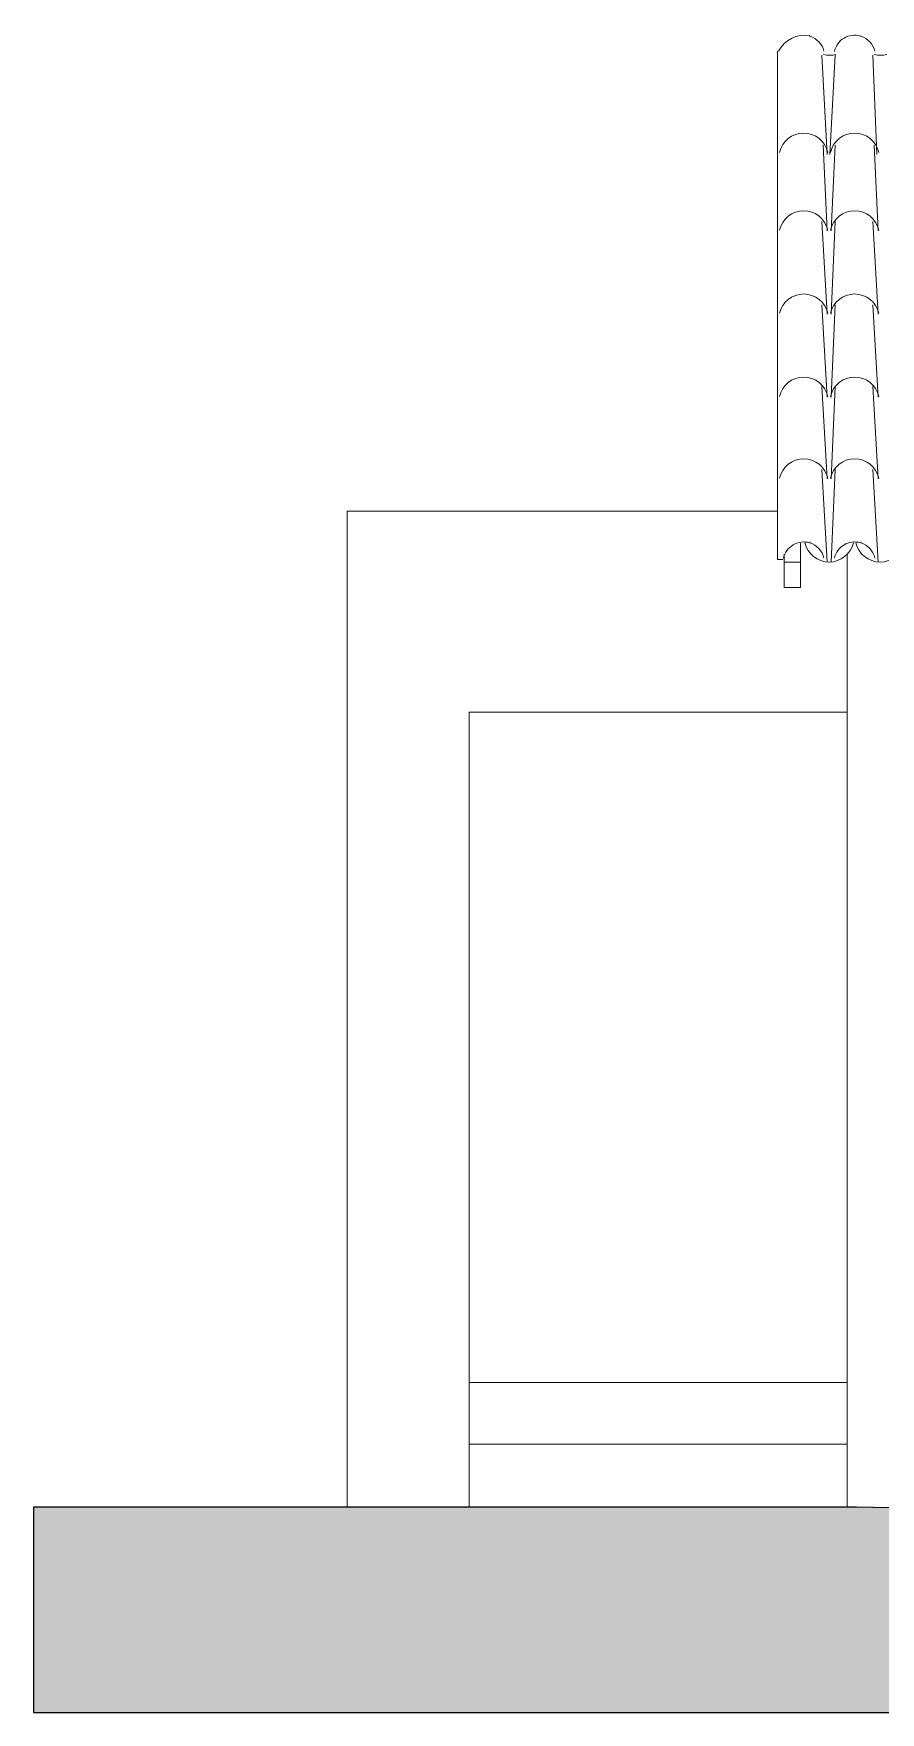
# Model space of a CAD drawing. Header units: millimetres. Extents: x 8329 to 21574, y -433 to 4921.
# Drawn here: x 8329 to 11026, y -424 to 4921 of the extents above; entities that cross this region are included whole.
import ezdxf

# ---------------------------------------------------------------- set-up
doc = ezdxf.new("R2010")
doc.units = ezdxf.units.MM
for name, color, linetype, lineweight in [('A-ALV-___-___-EXI', 250, 'Continuous', 25), ('A-BAS-___-___-EXI', 250, 'Continuous', 25), ('A-COB-___-___-EXI', 250, 'Continuous', 25), ('A-ESC-___-___-EXI', 250, 'Continuous', 25)]:
    doc.layers.add(name, color=color, linetype=linetype, lineweight=lineweight)

msp = doc.modelspace()

# ---------------------------------------------------------------- hatches: boundary and pattern name
at = {"layer": 'A-BAS-___-___-EXI', "true_color": 0xcb9898}
msp.add_hatch(color=253, dxfattribs=at).paths.add_polyline_path([(21573.6, -424.2), (21573.6, -104), (19251.7, -104), (19251.7, 96.6), (17420.7, 96.6), (10950.1, 229), (8329.5, 229), (8329.5, -424.2)])

# ---------------------------------------------------------------- linework, layer by layer
at = {"layer": 'A-ALV-___-___-EXI', "color": 28, "lineweight": 15}
msp.add_line((10920.3, 3263.6), (10920.3, 229), dxfattribs=at)
at = {"layer": 'A-ALV-___-___-EXI', "color": 28, "lineweight": 15, "flags": 128}
for points in [[(10698.3, 3400.2), (9328.2, 3400.2), (9328.2, 229)], [(10920.3, 2760), (9716.6, 2760), (9716.6, 229)]]:
    msp.add_lwpolyline(points, dxfattribs=at)
at = {"layer": 'A-BAS-___-___-EXI'}
msp.add_lwpolyline([(19251.7, 96.6), (17420.7, 96.6), (10950.1, 229), (8329.5, 229), (8329.5, -424.2), (21573.6, -424.2), (21573.6, -104), (19251.7, -104)], close=True, dxfattribs=at)
at = {"layer": 'A-COB-___-___-EXI', "color": 28, "lineweight": 15}
for p, q in [((10856.2, 4535.5), (10839.2, 4851.4)), ((10864.8, 4535.5), (10881.9, 4851.4)), ((11014.2, 4535.5), (11001.4, 4851.4)), ((10856.2, 4292.2), (10843.4, 4565.4)), ((10869, 4292.2), (10881.9, 4565.4)), ((11018.4, 4292.2), (11005.6, 4565.4)), ((10856.2, 4027.6), (10839.2, 4322.1)), ((10869, 4027.6), (10881.9, 4322.1)), ((11018.4, 4027.6), (11001.4, 4322.1)), ((10856.2, 3763), (10839.2, 4057.5)), ((10869, 3763), (10881.9, 4057.5)), ((11018.4, 3763), (11001.4, 4057.5)), ((10856.2, 3502.6), (10839.2, 3797.1)), ((10869, 3502.6), (10881.9, 3797.1)), ((11018.4, 3502.6), (11001.4, 3797.1)), ((10856.2, 3238), (10839.2, 3532.5)), ((10869, 3238), (10881.9, 3532.5)), ((11018.4, 3238), (11001.4, 3532.5)), ((10770.9, 3238), (10770.9, 3297.8))]:
    msp.add_line(p, q, dxfattribs=at)
at = {"layer": 'A-COB-___-___-EXI', "color": 28, "lineweight": 15, "flags": 128}
for points in [[(10715.4, 3246.5), (10698.3, 3246.5), (10698.3, 4864.2)], [(10719.7, 3263.6), (10719.7, 3238), (10770.9, 3238), (10770.9, 3156.9), (10719.7, 3156.9), (10719.7, 3238)]]:
    msp.add_lwpolyline(points, dxfattribs=at)
at = {"layer": 'A-COB-___-___-EXI', "color": 18, "lineweight": 9}
for points in [[(10800.7, 4914.2), (10760.4, 4920.6), (10720.5, 4900.7), (10701.2, 4864.8)], [(10800.7, 4914.2), (10760.4, 4920.6), (10720.5, 4900.7), (10701.2, 4864.8)], [(10800.7, 4914.2), (10760.4, 4920.6), (10720.5, 4900.7), (10701.2, 4864.8)], [(10800.7, 4914.2), (10760.4, 4920.6), (10720.5, 4900.7), (10701.2, 4864.8)], [(10962.3, 4912.7), (10944.7, 4917.9), (10925.9, 4915.5), (10910.1, 4906.2)], [(10962.3, 4912.7), (10944.7, 4917.9), (10925.9, 4915.5), (10910.1, 4906.2)], [(10962.3, 4912.7), (10944.7, 4917.9), (10925.9, 4915.5), (10910.1, 4906.2)], [(10962.3, 4912.7), (10944.7, 4917.9), (10925.9, 4915.5), (10910.1, 4906.2)], [(10801.2, 4912.4), (10800.8, 4912.5), (10800.5, 4912.6), (10800.1, 4912.7)], [(10846, 4864.3), (10840.6, 4887.1), (10823.6, 4905.4), (10801.2, 4912.4)], [(10846, 4864.3), (10840.6, 4887.1), (10823.6, 4905.4), (10801.2, 4912.4)], [(10802.4, 4915.8), (10802.4, 4915.6), (10802.4, 4915.5), (10802.5, 4915.2)], [(10910.1, 4906.2), (10894.4, 4897), (10883.2, 4881.6), (10879.2, 4863.8)], [(10910.1, 4906.2), (10894.4, 4897), (10883.2, 4881.6), (10879.2, 4863.8)], [(10910.1, 4906.2), (10894.4, 4897), (10883.2, 4881.6), (10879.2, 4863.8)], [(10910.1, 4906.2), (10894.4, 4897), (10883.2, 4881.6), (10879.2, 4863.8)], [(10963.4, 4912.4), (10963, 4912.5), (10962.7, 4912.6), (10962.3, 4912.7)], [(10963.4, 4912.4), (10963, 4912.5), (10962.7, 4912.6), (10962.3, 4912.7)], [(11008.2, 4864.3), (11002.8, 4887.1), (10985.8, 4905.4), (10963.4, 4912.4)], [(11008.2, 4864.3), (11002.8, 4887.1), (10985.8, 4905.4), (10963.4, 4912.4)], [(11008.2, 4864.3), (11002.8, 4887.1), (10985.8, 4905.4), (10963.4, 4912.4)], [(11008.2, 4864.3), (11002.8, 4887.1), (10985.8, 4905.4), (10963.4, 4912.4)], [(10964.6, 4915.8), (10964.6, 4915.6), (10964.6, 4915.5), (10964.7, 4915.2)], [(10964.6, 4915.8), (10964.6, 4915.6), (10964.6, 4915.5), (10964.7, 4915.2)], [(10844.2, 4853.6), (10857.3, 4850.4), (10870.9, 4850.6), (10883.9, 4854.3)], [(11006.4, 4853.6), (11019.4, 4850.4), (11033.1, 4850.6), (11046, 4854.3)], [(10781.6, 4603.8), (10744.6, 4603.8), (10712.6, 4578.2), (10704.5, 4542.2)], [(10858.6, 4542.2), (10850.4, 4578.2), (10818.4, 4603.8), (10781.6, 4603.8)], [(10943.7, 4603.8), (10906.8, 4603.8), (10874.8, 4578.2), (10866.7, 4542.2)], [(11020.8, 4542.2), (11012.6, 4578.2), (10980.6, 4603.8), (10943.7, 4603.8)], [(10781.6, 4356.3), (10744.6, 4356.3), (10712.6, 4330.6), (10704.5, 4294.6)], [(10858.6, 4294.6), (10850.4, 4330.6), (10818.4, 4356.3), (10781.6, 4356.3)], [(10943.7, 4356.3), (10906.8, 4356.3), (10874.8, 4330.6), (10866.7, 4294.6)], [(11020.8, 4294.6), (11012.6, 4330.6), (10980.6, 4356.3), (10943.7, 4356.3)], [(10781.6, 4091.6), (10744.6, 4091.6), (10712.6, 4066), (10704.5, 4030)], [(10858.6, 4030), (10850.4, 4066), (10818.4, 4091.6), (10781.6, 4091.6)], [(10943.7, 4091.6), (10906.8, 4091.6), (10874.8, 4066), (10866.7, 4030)], [(11020.8, 4030), (11012.6, 4066), (10980.6, 4091.6), (10943.7, 4091.6)], [(10781.6, 3827), (10744.6, 3827), (10712.6, 3801.4), (10704.5, 3765.4)], [(10858.6, 3765.4), (10850.4, 3801.4), (10818.4, 3827), (10781.6, 3827)], [(10943.7, 3827), (10906.8, 3827), (10874.8, 3801.4), (10866.7, 3765.4)], [(11020.8, 3765.4), (11012.6, 3801.4), (10980.6, 3827), (10943.7, 3827)], [(10781.6, 3566.6), (10744.6, 3566.6), (10712.6, 3541), (10704.5, 3505)], [(10858.6, 3505), (10850.4, 3541), (10818.4, 3566.6), (10781.6, 3566.6)], [(10943.7, 3566.6), (10906.8, 3566.6), (10874.8, 3541), (10866.7, 3505)], [(11020.8, 3505), (11012.6, 3541), (10980.6, 3566.6), (10943.7, 3566.6)], [(10747.9, 3292.9), (10732.2, 3283.6), (10721, 3268.2), (10717, 3250.4)], [(10747.9, 3292.9), (10732.2, 3283.6), (10721, 3268.2), (10717, 3250.4)], [(10747.9, 3292.9), (10732.2, 3283.6), (10721, 3268.2), (10717, 3250.4)], [(10747.9, 3292.9), (10732.2, 3283.6), (10721, 3268.2), (10717, 3250.4)], [(10800.1, 3299.4), (10782.6, 3304.5), (10763.7, 3302.2), (10747.9, 3292.9)], [(10800.1, 3299.4), (10782.6, 3304.5), (10763.7, 3302.2), (10747.9, 3292.9)], [(10800.1, 3299.4), (10782.6, 3304.5), (10763.7, 3302.2), (10747.9, 3292.9)], [(10800.1, 3299.4), (10782.6, 3304.5), (10763.7, 3302.2), (10747.9, 3292.9)], [(10785.6, 3299.6), (10793.7, 3263.6), (10825.7, 3238), (10862.6, 3238)], [(10801.2, 3299), (10800.8, 3299.2), (10800.5, 3299.2), (10800.1, 3299.4)], [(10846, 3250.9), (10840.6, 3273.8), (10823.6, 3292.1), (10801.2, 3299)], [(10846, 3250.9), (10840.6, 3273.8), (10823.6, 3292.1), (10801.2, 3299)], [(10802.4, 3302.4), (10802.4, 3302.2), (10802.4, 3302.1), (10802.5, 3301.9)], [(10862.6, 3238), (10899.5, 3238), (10931.5, 3263.6), (10939.7, 3299.6)], [(10910.1, 3292.9), (10894.4, 3283.6), (10883.2, 3268.2), (10879.2, 3250.4)], [(10910.1, 3292.9), (10894.4, 3283.6), (10883.2, 3268.2), (10879.2, 3250.4)], [(10910.1, 3292.9), (10894.4, 3283.6), (10883.2, 3268.2), (10879.2, 3250.4)], [(10910.1, 3292.9), (10894.4, 3283.6), (10883.2, 3268.2), (10879.2, 3250.4)], [(10962.3, 3299.4), (10944.7, 3304.5), (10925.9, 3302.2), (10910.1, 3292.9)], [(10962.3, 3299.4), (10944.7, 3304.5), (10925.9, 3302.2), (10910.1, 3292.9)], [(10962.3, 3299.4), (10944.7, 3304.5), (10925.9, 3302.2), (10910.1, 3292.9)], [(10962.3, 3299.4), (10944.7, 3304.5), (10925.9, 3302.2), (10910.1, 3292.9)], [(10947.8, 3299.6), (10955.9, 3263.6), (10987.9, 3238), (11024.8, 3238)], [(10963.4, 3299), (10963, 3299.2), (10962.7, 3299.2), (10962.3, 3299.4)], [(10963.4, 3299), (10963, 3299.2), (10962.7, 3299.2), (10962.3, 3299.4)], [(11008.2, 3250.9), (11002.8, 3273.8), (10985.8, 3292.1), (10963.4, 3299)], [(11008.2, 3250.9), (11002.8, 3273.8), (10985.8, 3292.1), (10963.4, 3299)], [(11008.2, 3250.9), (11002.8, 3273.8), (10985.8, 3292.1), (10963.4, 3299)], [(11008.2, 3250.9), (11002.8, 3273.8), (10985.8, 3292.1), (10963.4, 3299)], [(10964.6, 3302.4), (10964.6, 3302.2), (10964.6, 3302.1), (10964.7, 3301.9)], [(10964.6, 3302.4), (10964.6, 3302.2), (10964.6, 3302.1), (10964.7, 3301.9)], [(11024.8, 3238), (11061.7, 3238), (11093.7, 3263.6), (11101.9, 3299.6)]]:
    msp.add_open_spline(points, degree=3, dxfattribs=at)
at = {"layer": 'A-ESC-___-___-EXI', "color": 28, "lineweight": 15}
for p, q in [((9716.6, 625.9), (10920.3, 625.9)), ((9716.6, 429.6), (10920.3, 429.6))]:
    msp.add_line(p, q, dxfattribs=at)

doc.saveas('drawing.dxf')
